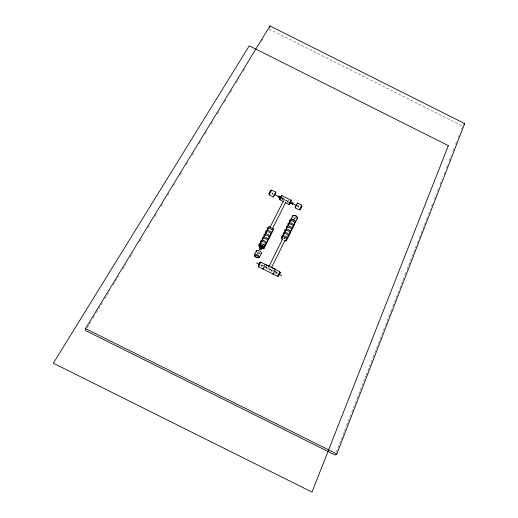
<?xml version="1.0" encoding="UTF-8"?>
<svg xmlns="http://www.w3.org/2000/svg" width="518" height="518" viewBox="0 0 518 518"><rect width="100%" height="100%" fill="white"/><g stroke="black" fill="none" stroke-linecap="round" stroke-linejoin="round"><path stroke-width="0.39" stroke-dasharray="2.59 1.94" d="M273.135 194.593C270.83 194.988 272.636 191.304 273.737 193.389M272.526 192.819L272.241 193.421M336.331 452.013L339.251 444.47M339.549 443.719L346.27 426.366M346.568 425.615L351.534 412.794M351.832 412.037L356.798 399.216M357.096 398.459L365.863 375.835M366.161 375.077L372.882 357.731M373.18 356.973L378.146 344.153M378.444 343.402L385.165 326.049M385.463 325.298L390.43 312.471M390.727 311.719L391.602 309.46M392.774 306.442L394.237 302.667M394.528 301.916L399.495 289.089M399.792 288.338L404.759 275.511M405.057 274.76L405.931 272.5M407.103 269.483L411.778 257.414M412.075 256.656L417.042 243.836M417.34 243.078L418.214 240.818M419.386 237.801L420.849 234.032M421.14 233.275L426.107 220.454M426.405 219.697L427.279 217.437M428.451 214.42L430.497 209.136M431.669 206.119L432.543 203.859M434.298 199.333L436.344 194.056M437.516 191.038L438.39 188.772M440.145 184.246L442.197 178.969M443.952 174.443L444.826 172.177M446.581 167.651L447.461 165.391M449.216 160.865L451.262 155.588M453.017 151.062L453.891 148.796M455.646 144.269L457.109 140.501M458.281 137.484L459.155 135.217M461.493 129.183L462.373 126.923M283.34 198.232L281.98 197.513M274.158 271.005L277.059 272.41L276.482 273.588L271.4 271.128L272.021 269.878L274.916 271.303M272.021 269.884L273.439 270.642M288.934 202.493C286.318 202.972 288.306 198.918 289.53 201.295M288.144 200.634L287.963 201.023M282.854 199.171L283.314 198.258L282.906 199.113M283.216 198.498L282.789 199.339L281.416 198.627M266.563 268.182C266.938 267.728 267.702 266.582 264.063 265.954M276.618 273.284L277.059 272.41L276.748 273.025M261.305 266.058L261.596 265.475M261.914 264.84L264.815 266.258M271.898 270.143L271.406 271.108M283.139 198.659L282.964 198.996M266.466 268.356L261.325 266.012L261.894 264.886L263.345 265.598M270.454 269.865A1.412 0.609 26.3 0 0 268.803 268.447A1.412 0.609 26.3 0 0 268.311 269.386A1.412 0.609 26.3 0 0 270.454 269.865L271.154 268.441M271.659 270.59L271.833 270.241M272.287 193.331L271.95 193.972M298.795 206.391L298.964 206.034L298.692 206.598M267.929 268.602L268.628 267.184M271.633 270.636L271.788 270.325M298.64 206.682L298.491 206.999L298.705 206.552M287.788 201.36L287.574 201.78M257.155 254.001L258.294 251.754M258.676 254.092L259.55 252.383M87.225 327.784L91 321.574M93.098 318.123L94.781 315.365M96.458 312.6L103.173 301.56M104.856 298.802L110.315 289.834M113.248 285.004L118.706 276.036M122.908 269.133L125.842 264.303M130.044 257.407L132.984 252.577M139.698 241.537L142.217 237.393M148.096 227.739L149.352 225.667M154.811 216.699L156.909 213.248M161.111 206.345L162.367 204.28M167.826 195.305L168.667 193.926M173.705 185.645L174.54 184.266M179.999 175.298L181.676 172.539M186.299 164.951L187.555 162.879M192.172 155.29L193.855 152.532M199.313 143.557L200.57 141.492M205.186 133.897L206.87 131.138M211.066 124.242L212.743 121.477M217.359 113.889L219.878 109.751M224.501 102.163L225.757 100.091M230.374 92.502L232.058 89.743M236.253 82.841L239.193 78.011M243.389 71.108L245.072 68.35M261.441 41.44L263.125 38.682M259 252.441L258.301 251.91M284.57 238.649L283.948 238.319L284.984 238.811M283.553 241.064L283.016 240.805M284.35 238.545L284.77 238.733M265.54 266.615L266.977 267.34M275.634 271.665L277.078 272.384M260.891 265.086L264.497 266.887M265.222 267.249L274.598 271.937M275.323 272.293L277.486 273.381M268.997 29.021L462.665 126.172M296.574 204.817L298.977 206.022M289.491 201.379L288.118 200.693L287.6 201.722L288.973 202.409M281.921 198.232L288.992 201.774M281.378 198.711L282.75 199.404M297.17 206.617L298.374 207.219M284.881 238.785A1.379 0.647 26.3 0 1 283.858 238.274M285.56 239.063A2.752 1.301 26.3 0 1 283.806 238.325M293.946 218.298A0.68 0.337 26.3 0 1 294.8 218.868M295.94 217.877A2.033 1.017 26.3 0 1 293.855 216.874M295.92 218.823A2.707 1.353 26.3 0 1 293.266 217.605M259.66 253.658A2.804 1.25 26.9 0 1 257.407 252.577M284.537 200.181A1.347 0.686 27 0 0 286.635 200.647A1.347 0.686 27 0 0 285.198 199.184A1.347 0.686 27 0 0 284.537 200.181"/><path stroke-width="0.78" d="M269.613 194.269L269.237 194.891L273.439 196.995L275.835 192.184M269.231 194.872L271.633 190.08M265.274 264.433L275.505 269.231L274.572 271.186M269.379 27.771L269.949 25.9L464.659 123.569L336.842 453.962L335.159 455.031L85.541 330.542L85.496 328.606L269.949 25.9M300.88 206.766L301.677 205.115L297.474 203.011L296.341 205.264M297.157 203.652L295.066 207.815L299.274 209.926L300.032 208.45M258.76 266.44L258.456 267.023L260.981 261.972M271.367 190.76L271.633 190.08L275.841 192.191L273.439 196.995M277.654 275.887C276.936 277.687 280.801 269.884 279.493 272.196M273.193 273.795L272.98 274.262L273.854 272.617M278.839 275.077L278.347 276.159L280.238 272.384L278.904 274.954M295.396 207.181L296.199 205.562M289.316 204.28L289.063 204.798L290.734 201.502M291.207 200.544L291.466 200.006L290.792 201.321M280.989 197.028C283.637 191.563 278.185 202.227 280.005 198.99M258.417 265.494C257.569 267.256 260.612 261.046 259.758 262.872M287.373 238.694L288.442 236.519A0.686 0.602 27.8 0 1 288.047 235.994M290.928 231.481L291.634 230.044A0.686 0.596 27.7 0 1 291.271 229.662M292.158 228.975L293.214 226.832A0.68 0.596 27.7 0 1 292.851 226.45M293.738 225.764L294.787 223.64A0.68 0.589 27.7 0 1 294.431 223.258M295.571 222.047L297.39 218.35L297.047 217.521A2.033 1.017 26.3 0 0 295.564 215.643A2.033 1.017 26.3 0 0 293.382 215.766M292.676 203.587L292.372 204.196L292.955 203.03L290.177 201.722M300.628 208.748L300.181 209.615L301.126 207.763M271.503 267.735L285.172 240.041M301.495 207.019L301.975 206.028L300.997 208.022M292.43 204.079L289.659 202.752M268.984 266.472L282.705 238.804M262.943 269.088L263.228 268.525M265.261 264.465L262.995 268.991M296.425 205.109L296.646 204.655M281.909 237.315L281.637 237.859A1.379 1.217 27.2 0 0 282.329 239.569M282.446 236.227L283.527 234.058M285.14 230.821L284.065 232.977A0.686 0.602 27 0 0 283.126 233.469A0.686 0.602 27 0 0 284.136 234.084M286.739 227.596L285.671 229.746A0.686 0.602 27 0 0 284.738 230.225A0.686 0.602 27 0 0 285.69 230.866M287.27 226.528L288.332 224.391M289.918 221.205L288.863 223.329A2.726 1.334 26.3 0 1 291.738 223.277A2.726 1.334 26.3 0 1 293.803 225.589M290.449 220.144L292.547 215.922L293.415 215.702M290.294 202.311L290.715 201.476M292.638 203.678L292.91 203.114M300.453 207.614L300.2 208.126M289.815 203.334L290.067 202.842M280.484 198.051L280.076 198.847M259.434 257.258L261.428 253.321M264.821 246.639L265.941 244.425A0.693 0.622 25.3 0 1 265.592 243.583M268.175 240.022L269.289 237.827A0.693 0.615 25.4 0 1 268.926 237.438M273.148 230.219L273.42 229.681A1.373 1.211 25.3 0 0 272.74 227.991L285.923 202.046M295.241 207.485L295.072 207.822M297.3 203.354L297.468 203.024M262.263 247.054L260.962 249.611L259.732 248.944L261.337 245.791M270.279 226.754L283.521 200.842M260.742 262.438L260.975 261.985M301.282 205.879L301.677 205.115M254.403 254.746L256.416 250.816M259.965 244.224A0.699 0.622 24.4 0 0 258.981 244.302A0.699 0.622 24.4 0 0 259.207 245.215L258.981 245.804L263.979 248.303L264.258 247.746A0.699 0.622 25.3 0 1 263.895 247.351M259.835 244.14L260.962 241.932M261.532 240.831L262.652 238.636M264.938 234.285A0.693 0.615 24.6 0 0 264.012 234.473A0.693 0.615 24.6 0 0 264.322 235.347L263.215 237.535A2.771 1.282 27 0 1 266.505 237.756A2.771 1.282 27 0 1 268 240.235M265.171 233.715L266.006 232.09M267.67 228.839L266.563 231.002A0.693 0.609 24.6 0 0 265.611 231.488A0.693 0.609 24.6 0 0 266.524 232.148M268.22 227.758L268.499 227.221A1.373 1.211 24.9 0 1 269.891 226.625M299.501 209.505L299.281 209.913M275.265 269.645L275.492 269.237M463.863 124.611L464.659 123.569M260.865 262.225L259.952 262.477L258.223 265.889L258.573 266.776L277.544 276.262L278.451 276.003L280.121 272.559L279.772 271.672L275.99 269.787M261.493 262.542L269.6 266.589M271.037 267.307L275.362 269.47M256.565 262.917L259.447 264.361M278.93 274.1L281.811 275.544M85.496 328.606L336.842 453.962M281.255 197.254C277.674 194.082 276.431 197.882 280.73 198.284M274.145 194.341L281.216 197.882M289.698 202.124L296.769 205.665M283.715 201.722L279.591 199.657L281.701 195.545L291.304 200.349L289.219 204.474L285.094 202.409M295.519 222.131A2.72 1.34 26.3 0 0 293.583 219.554A2.72 1.34 26.3 0 0 290.637 219.897A2.72 1.34 26.3 0 1 293.751 220.305A2.72 1.34 26.3 0 1 295.312 222.578A0.68 0.589 27.7 0 0 294.975 222.494M292.599 216.764A2.707 1.353 26.3 0 1 293.907 215.436A2.707 1.353 26.3 0 1 297.092 217.1A2.707 1.353 26.3 0 1 296.536 218.823M282.563 237.322A0.686 0.609 27 0 1 281.669 237.134A0.686 0.609 27 0 1 281.682 236.305A0.686 0.609 27 0 1 282.575 236.312M282.045 238.254A2.758 1.301 26.3 0 1 283.055 236.856A2.758 1.301 26.3 0 1 286.331 238.364A2.758 1.301 26.3 0 1 286.247 240.184M284.796 240.799A1.379 1.217 27.6 0 0 286.571 240.326L286.836 239.782A0.686 0.609 27.8 0 1 286.441 239.076M282.381 236.506A2.752 1.301 26.3 0 1 285.424 236.26A2.752 1.301 26.3 0 1 287.263 238.843M288.791 235.373A0.686 0.602 27.8 0 1 288.979 235.437L290.041 233.275A0.686 0.602 27.8 0 1 289.666 232.841M283.599 234.887A2.752 1.308 26.3 0 1 285.107 233.637A2.752 1.308 26.3 0 1 288.338 235.612A2.752 1.308 26.3 0 1 286.972 236.953M283.993 233.359A2.745 1.308 26.3 0 1 287.037 232.996A2.745 1.308 26.3 0 1 288.791 235.651M290.339 232.122A0.686 0.602 27.8 0 1 290.572 232.194M285.153 231.533A2.739 1.314 26.3 0 1 286.551 230.368A2.739 1.314 26.3 0 1 289.691 232.006A2.739 1.314 26.3 0 1 289.322 233.709M285.638 229.83A2.739 1.321 26.3 0 1 288.986 229.934A2.739 1.321 26.3 0 1 290.3 232.472M286.713 228.198A2.732 1.321 26.3 0 1 289.97 227.732A2.732 1.321 26.3 0 1 290.909 230.484M288.345 225.11A2.726 1.334 26.3 0 1 289.802 223.931A2.726 1.334 26.3 0 1 292.935 225.641A2.726 1.334 26.3 0 1 292.359 227.298M289.925 221.924A2.72 1.34 26.3 0 1 291.388 220.739A2.72 1.34 26.3 0 1 294.509 222.436A2.72 1.34 26.3 0 1 293.926 224.106M290.527 221.231A0.68 0.589 27 0 1 289.53 220.687A0.68 0.589 27 0 1 290.358 220.105M290.734 220.396A0.68 0.589 27 0 1 290.831 220.616M288.94 224.417A0.68 0.596 27 0 1 287.943 223.88A0.68 0.596 27 0 1 288.772 223.29M289.096 223.504A0.68 0.596 27 0 1 289.251 223.802M287.626 227.35A0.686 0.596 27 0 1 286.694 227.577A0.686 0.596 27 0 1 286.454 226.664A0.686 0.596 27 0 1 287.438 226.638M291.971 229.196A2.732 1.327 26.3 0 1 291.887 229.254M287.237 226.619A2.732 1.327 26.3 0 1 290.061 226.444A2.732 1.327 26.3 0 1 292.223 228.794M272.209 230.827A0.686 0.609 25.5 0 0 272.597 231.3L271.497 233.469A2.758 1.295 27 0 0 269.846 231.196A2.758 1.295 27 0 0 266.738 230.782M272.209 230.601A0.686 0.609 25.5 0 1 272.287 230.393M267.832 229.791A2.752 1.301 27 0 1 268.887 228.367A2.752 1.301 27 0 1 272.203 230.024A2.752 1.301 27 0 1 271.769 231.76M266.505 231.281A2.758 1.295 27 0 1 266.511 231.183M270.584 234.168A0.693 0.609 25.4 0 0 270.946 234.557L269.839 236.739A0.693 0.615 25.4 0 0 269.6 236.661M266.051 232.802A2.758 1.295 27 0 1 267.437 231.637A2.758 1.295 27 0 1 270.616 233.365A2.758 1.295 27 0 1 270.124 235.01M264.938 234.971A2.765 1.289 27 0 1 267.56 234.162A2.765 1.289 27 0 1 269.664 236.953M264.439 236.182A2.771 1.289 27 0 1 265.604 234.894A2.771 1.289 27 0 1 268.848 236.519A2.771 1.289 27 0 1 268.596 238.261M267.223 240.592A0.693 0.615 25.4 0 0 267.618 241.116L266.505 243.318A2.778 1.276 27 0 0 264.821 241.058A2.778 1.276 27 0 0 261.7 240.617M262.827 239.575A2.778 1.276 27 0 1 263.766 238.176A2.778 1.276 27 0 1 267.061 239.692A2.778 1.276 27 0 1 267.055 241.517M265.935 243.719A2.778 1.276 27 0 1 265.54 243.764M261.499 241.317A2.778 1.276 27 0 1 261.473 241.103M261.014 242.638A2.784 1.269 27 0 1 262.788 241.582A2.784 1.269 27 0 1 265.928 243.79A2.784 1.269 27 0 1 263.999 244.736M260.166 245.027A0.699 0.622 24.4 0 1 259.207 245.215M259.803 244.231A2.791 1.263 27 0 1 262.412 244.036A2.791 1.263 27 0 1 264.873 246.264M261.855 241.712A0.693 0.622 24.5 0 1 261.007 241.951A0.693 0.622 24.5 0 1 260.586 241.174A0.693 0.622 24.5 0 1 261.344 240.766M263.416 238.571A0.693 0.615 24.5 0 1 262.542 238.565A0.693 0.615 24.5 0 1 262.322 237.762A0.693 0.615 24.5 0 1 263.125 237.497M265.235 235.114A0.693 0.615 24.6 0 1 264.322 235.347M268.272 228.872A0.686 0.609 24.7 0 1 267.282 228.334A0.686 0.609 24.7 0 1 268.084 227.706M268.266 227.68A2.752 1.308 27 0 1 270.888 227.642A2.752 1.308 27 0 1 273.187 229.733M256.688 251.865A2.804 1.25 26.9 0 1 257.42 250.382A2.804 1.25 26.9 0 1 260.813 251.877A2.804 1.25 26.9 0 1 260.865 253.71M259.706 249.009L260.942 249.631L259.706 249.009M268.933 193.952L270.72 190.384L268.959 193.887M274.346 195.169L274.935 193.997L274.352 195.15M448.342 145.629L311.991 492.1L53.341 363.196L249.281 45.817L448.342 145.629M259.635 247.293A2.791 1.263 27 0 0 263.934 248.381A2.791 1.263 27 0 0 260.878 245.48A2.791 1.263 27 0 0 259.635 247.293M259.919 246.736A2.791 1.263 27 0 0 264.212 247.824A2.791 1.263 27 0 0 261.163 244.923A2.791 1.263 27 0 0 259.919 246.736M255.251 256.727A2.111 0.926 26.9 0 0 258.488 257.563A2.111 0.926 26.9 0 0 256.164 255.393A2.111 0.926 26.9 0 0 255.251 256.727M255.076 256.216A2.81 1.237 26.9 0 0 259.389 257.336A2.81 1.237 26.9 0 0 256.3 254.442A2.81 1.237 26.9 0 0 255.076 256.216"/></g></svg>
